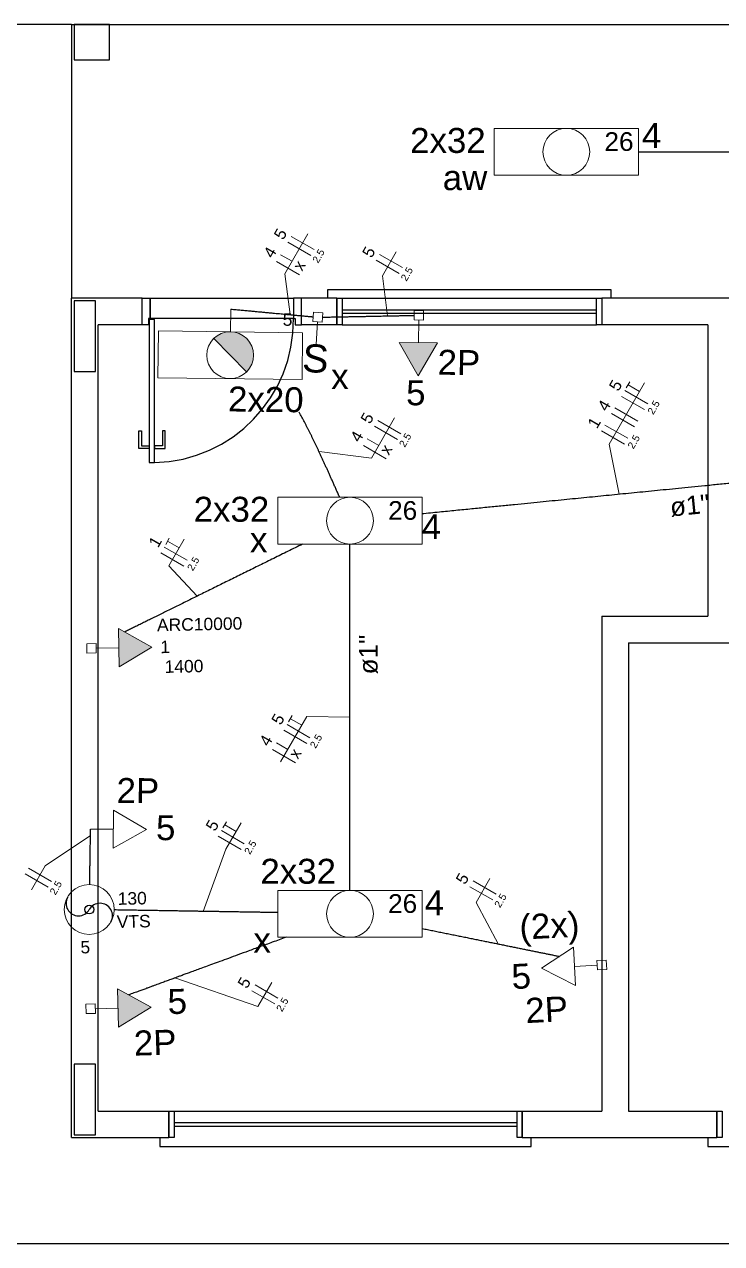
# Model space of a CAD drawing. Extents: x 175 to 700, y 53 to 250.
# Drawn here: x 469.13 to 473.08, y 149.22 to 156.12 of the extents above; entities that cross this region are included whole.
import ezdxf

# ---------------------------------------------------------------- set-up
doc = ezdxf.new("R2010")
doc.units = 0
doc.header["$LTSCALE"] = 2
doc.linetypes.add('DASHED', pattern=[19.049999999999997, 12.7, -6.35])
doc.linetypes.add('TRACEJADO_G', pattern=[0.375, 0.25, -0.125])
doc.layers.get('0').update_dxf_attribs({"linetype": 'CONTINUOUS'})
doc.layers.add('A-PISOS-CTEL', color=2, linetype='TRACEJADO_G')
for name, color, linetype, lineweight in [('EL-Condutos', 4, 'CONTINUOUS', 30), ('EL-Fios', 9, 'CONTINUOUS', 20), ('EL-Pontos', 9, 'CONTINUOUS', 20), ('EL-Textos condutos', 7, 'CONTINUOUS', 20), ('EL-Textos fios', 7, 'CONTINUOUS', 20), ('EL-Textos pontos', 5, 'CONTINUOUS', 20), ('P-SIMBOL', 5, 'CONTINUOUS', 20)]:
    doc.layers.add(name, color=color, linetype=linetype, lineweight=lineweight)
doc.styles.add('Arial', font='arial.ttf')

# ---------------------------------------------------------------- blocks, each defined once
blk = doc.blocks.new('ADM')
at = {"layer": 'A-PISOS-CTEL', "color": 251, "linetype": 'DASHED', "ltscale": 150}
for p, q in [((0.9000000000002046, -0.8999999999999773), (0.3000000000001251, -0.8999999999999773)), ((0.9000000000002046, -0.8999999999999773), (0.9000000000002615, -2.450000000000841)), ((0.9000000000002046, -0.8999999999999773), (7.175000000000125, -0.900000000000091)), ((0.9000000000002046, -7.199999999999875), (0.9000000000002046, -2.450000000000784)), ((1.300000000000239, -2.449999999999932), (0.9000000000002046, -2.449999999999989)), ((1.300000000000182, -2.599999999999966), (1.300000000000239, -2.449999999999932)), ((1.300000000000182, -2.600000000000023), (1.300000000000239, -2.449999999999932)), ((1.345000000000255, -2.449999999999932), (1.345000000000198, -2.564999999999941)), ((2.200000000000216, -2.599999999999909), (2.200000000000159, -2.449999999999989)), ((2.39999999999975, -2.449999999998568), (2.200000000000159, -2.449999999999989)), ((2.200000000000159, -2.600000000000023), (2.200000000000216, -2.450000000000045)), ((2.39999999999975, -2.449999999998568), (2.39999999999975, -2.599999999998431)), ((2.399999999999636, -2.449999999999307), (2.399999999999693, -2.59999999999917)), ((2.399999999999636, -2.599999999999909), (2.399999999999636, -2.449999999999989)), ((2.429999999999723, -2.450002782564411), (3.869999999999663, -2.449999999998113)), ((4.650000000000205, -2.450000000000898), (3.899999999999693, -2.449999999999591)), ((3.899999999999636, -2.449999999999079), (3.899999999999693, -2.599999999998886)), ((3.899999999999636, -2.44999999999817), (3.89999999999975, -2.599999999997863)), ((3.899999999999636, -2.44999999999817), (3.899999999999693, -2.599999999998147)), ((3.899999999999636, -2.449999999998283), (3.899999999999693, -2.599999999998147)), ((2.429999999999723, -2.514952241508695), (3.869999999999607, -2.514926573363539)), ((2.429999999999779, -2.534952241508961), (3.869999999999663, -2.534926573363578)), ((1.050000000000239, -7.049999999999841), (1.050000000000182, -2.599999999999909)), ((1.300000000000182, -2.599999999999966), (1.050000000000182, -2.599999999999909)), ((2.39999999999975, -2.59999996322756), (2.200000000000216, -2.599999999999909)), ((2.429999999999836, -2.600002745793404), (3.869999999999777, -2.599999963227049)), ((4.500000000000227, -2.599999999999966), (3.899999999999693, -2.599999999999966)), ((4.500000000000227, -2.599999999999966), (4.500000000000227, -4.249999999999943)), ((4.500000000000227, -2.599999999999966), (4.500000000000171, -2.815071870827182)), ((3.900000000000148, -4.249999999999943), (4.500000000000227, -4.249999999999943)), ((3.900000000000148, -4.249999999999943), (3.900000000000091, -7.049999999999898)), ((4.050000000000182, -4.39999999999992), (4.575000000000159, -4.399999999999977)), ((4.050000000000182, -4.39999999999992), (4.050000000000125, -7.049999999999898)), ((4.575000000000159, -4.399999999999977), (6.10000000000025, -4.399999999999864)), ((1.050000000000239, -7.049999999999841), (1.450000000000273, -7.050000000001091)), ((1.450000000000216, -7.049999062817278), (1.450000000000273, -7.199999062817028)), ((1.450000000000216, -7.199999062816914), (1.450000000000159, -7.049999062817051)), ((1.450000000000273, -7.049999062816767), (1.450000000000159, -7.199999023888665)), ((1.480000000000246, -7.050000937184222), (3.42000000000013, -7.049999062816312)), ((3.450000000000216, -7.049999062817051), (3.450000000000216, -7.19999906281663)), ((3.450000000000159, -7.199999062816175), (3.450000000000159, -7.049999062816369)), ((3.450000000000159, -7.049999062816369), (3.450000000000045, -7.199999023888267)), ((3.451445351851191, -7.049999999999955, 1.889666876327434), (3.900000000000091, -7.049999999999898)), ((4.050000000000125, -7.049999999999898), (4.550000000000068, -7.050000000000125)), ((4.550000000000637, -7.199999999998226, -0.8482481057770352), (4.550000000000637, -7.049999999998363, -0.8482481057770352)), ((4.550000000000637, -7.049999999998136, -0.8482481057770352), (4.550000000000637, -7.199999961069977, -0.8482481057770352)), ((1.480000000000132, -7.114950396128393), (3.419999999999959, -7.114915815432937)), ((1.480000000000189, -7.134950396128772), (3.420000000000016, -7.134915815432919)), ((0.9000000000002046, -7.199999999999875), (1.450000000000273, -7.200000000000955)), ((3.450000000000273, -7.200000000000898), (4.550000000000637, -7.200000000000557, -0.8482481057770244)), ((0.3000000000001819, -7.799999178675989), (17.25000000000011, -7.800000030140268))]:
    blk.add_line(p, q, dxfattribs=at)
for points in [[(0.9150000000003047, -1.10000000000008), (1.115000000000236, -1.10000000000008), (1.115000000000293, -0.9000000000000341), (0.9150000000003047, -0.8999999999999773)], [(0.915000000000191, -2.865000000000862), (1.035000000000196, -2.865000000000805), (1.035000000000196, -2.465000000000828), (0.915000000000191, -2.465000000000828)], [(1.335000000000264, -2.564999999999941), (1.33500000000015, -2.599999999999966), (1.300000000000182, -2.600000000000023), (1.300000000000239, -2.449999999999932), (1.345000000000255, -2.449999999999932), (1.345000000000198, -2.564999999999941)], [(1.345000000000198, -2.564999999999827), (1.345000000000255, -2.449999999999932), (2.155000000000257, -2.449999999999875), (2.1550000000002, -2.564999999999941)], [(2.165000000000248, -2.564999999999827), (2.165000000000248, -2.599999999999852), (2.200000000000216, -2.599999999999909), (2.200000000000273, -2.449999999999875), (2.155000000000257, -2.449999999999875), (2.1550000000002, -2.564999999999941)], [(2.39999999999975, -2.449999999998568), (2.429999999999723, -2.449999999998568), (2.429999999999836, -2.599999963227503), (2.39999999999975, -2.59999996322756)], [(3.869999999999663, -2.449999999998113), (3.899999999999636, -2.44999999999817), (3.899999999999693, -2.599999963227049), (3.869999999999777, -2.599999963227049)], [(1.340000000000202, -2.570000000000277), (1.339999999999804, -3.38000000000028), (1.370000000000005, -3.380000000000223), (1.369999999999948, -2.570000000000221)], [(1.2950000000003, -3.285000000000252), (1.340000000000316, -3.285000000000252), (1.340000000000259, -3.300000000000182), (1.280000000000371, -3.300000000000182), (1.280000000000314, -3.200000000000159), (1.2950000000003, -3.200000000000216)], [(1.415000000000418, -3.285000000000139), (1.370000000000346, -3.285000000000252), (1.370000000000459, -3.300000000000182), (1.430000000000405, -3.300000000000182), (1.430000000000405, -3.200000000000216), (1.415000000000418, -3.200000000000159)], [(0.915000000000532, -7.185000000000798), (1.035000000000537, -7.185000000000855), (1.035000000000423, -6.785000000000878), (0.9150000000004752, -6.785000000000878)], [(1.450000000000102, -7.049998154618379), (1.480000000000189, -7.049998154618322), (1.480000000000132, -7.199998117847258), (1.450000000000273, -7.199998117847258)], [(3.42000000000013, -7.049999062816312), (3.450000000000159, -7.049999062816369), (3.450000000000216, -7.199999026045418), (3.419999999999959, -7.199999026045361)]]:
    blk.add_lwpolyline(points, close=True, dxfattribs=at)
for points in [[(2.349999999999625, -2.449999999998965), (2.349999999999625, -2.400002937151442), (3.949999999999704, -2.399999845411003), (3.949999999999818, -2.449999999999704)], [(1.400000000000091, -7.199999023888836), (1.400000000000091, -7.24999608673636), (3.500000000000057, -7.249999178476969), (3.500000000000114, -7.199999023888154)]]:
    blk.add_lwpolyline(points, dxfattribs=at)
at = {"layer": 'A-PISOS-CTEL', "color": 251, "linetype": 'DASHED', "ltscale": 150, "elevation": -0.8482481057770352}
blk.add_lwpolyline([(4.550000000000637, -7.049999091799691), (4.580000000000609, -7.049999091799634), (4.580000000000723, -7.19999905502857), (4.550000000000637, -7.199999055028627)], close=True, dxfattribs=at)
blk.add_lwpolyline([(4.500000000000625, -7.200696972997775), (4.500000000000568, -7.250694035845299), (5.600000000000477, -7.250001927742289), (5.600000000000591, -7.200001773153531)], dxfattribs=at)
at = {"layer": 'A-PISOS-CTEL', "color": 251, "linetype": 'DASHED', "ltscale": 150}
blk.add_arc((1.351391229170076, -2.576524067360083, 0.01999853387215667), 0.8036913964225638, 271.3267521911353, 0.8215878056134295, dxfattribs=at)

msp = doc.modelspace()

# ---------------------------------------------------------------- hatches: boundary and pattern name
at = {"layer": 'P-SIMBOL', "linetype": 'Continuous'}
for points in [[(470.2026511325245, 154.3391908029207), (470.3875809117596, 154.1493985763885), (470.2968192266119, 154.3767947263321)], [(470.2026511325245, 154.3391908029207), (470.2075014846023, 154.343491859154), (470.211610330329, 154.3470085887132), (470.2175450090808, 154.3510877538377), (470.2241877005345, 154.3553932329344), (470.2267153284786, 154.3575712129564), (470.2290661615035, 154.3590429751958), (470.2312736932582, 154.3603665323542), (470.2343423466061, 154.3614815958637), (470.2428121850569, 154.3652517863921), (470.2463406460258, 154.3665632600631), (470.2534560616132, 154.3697875213771), (470.2588286568773, 154.3715931293431), (470.263581155952, 154.3720246992035), (470.2725085261574, 154.3740873579772), (470.2763883010986, 154.3749073252972), (470.2804345823906, 154.3755156900768), (470.2968192266119, 154.3767947263321)], [(470.3875809117596, 154.1493985763885), (470.3973142765393, 154.1611572587155), (470.4016798209959, 154.165218603517), (470.404923122266, 154.1707361661012), (470.4115798209959, 154.182365906512), (470.4142414235362, 154.1867759373415), (470.4159182184555, 154.1900802313353), (470.4170820968623, 154.1937961278698), (470.4184575778095, 154.1976785307551), (470.4209536358932, 154.2053018301748), (470.4219126104895, 154.2089628228986), (470.4236800787348, 154.2145241677002), (470.4250681241166, 154.2212283328249), (470.425701746635, 154.2284257992196), (470.4265179009083, 154.2334394198876), (470.4273340551815, 154.2384530405556), (470.4272426777, 154.2443947701149), (470.4267821659232, 154.2523971403203), (470.4262385125753, 154.2556555050998), (470.4258007249323, 154.2617972346592), (470.4252521677738, 154.2653471057898), (470.4247482258575, 154.2677742527868), (470.4240648610778, 154.2716906302683), (470.4233578102703, 154.274465982346), (470.42206954168, 154.277634635694), (470.421016080711, 154.2806099877717), (470.4202992222822, 154.2839683525514), (470.4192238702045, 154.2862057881168), (470.4195957613132, 154.2875499224119), (470.4185507939932, 154.2910399859214), (470.4174759228626, 154.2947782545115), (470.4165469809464, 154.2964692799154), (470.4160546415706, 154.2987165231017), (470.4144096742505, 154.3011673561267), (470.4136472386851, 154.3026467789901), (470.412393777716, 154.3052757209063), (470.4102041951537, 154.3079832526609), (470.4080217922684, 154.3123032199811), (470.4063768249484, 154.314754053006), (470.405313075411, 154.3168115847607), (470.4034649991997, 154.3196106228665), (470.4025695509324, 154.3218596609721), (470.4003763785317, 154.3237609749442), (470.3985515074011, 154.3262002054287), (470.3961753222984, 154.3287845321027), (470.3930764130621, 154.3320170638574), (470.3903007089066, 154.3354094032333), (470.3884972479375, 154.3370857172054), (470.3864375691858, 154.3397182489601), (470.3826208396265, 154.3433074794446), (470.3796446545239, 154.344852575634), (470.3768903605298, 154.3474819984975), (470.3741123805079, 154.3489703959571), (470.3726352335109, 154.350111902308), (470.3689747217343, 154.3525717099291), (470.3669382480633, 154.3548444340628), (470.362180012153, 154.3573029277118), (470.3599301410225, 154.3590060366031), (470.3570088597303, 154.360346228982), (470.3547821936804, 154.3616895302521), (470.3533032517643, 154.3624279277118), (470.3512778996865, 154.3630199150099), (470.3499690539597, 154.3643529277118), (470.3437014913754, 154.3662971908763), (470.3405454024622, 154.3678306845254), (470.3385285440335, 154.3689373832552), (470.3368496021172, 154.3693293705533), (470.3357438652818, 154.3703141781744), (470.3333252119338, 154.3703249476899), (470.3320377763685, 154.3708950438793), (470.3303820395331, 154.3709272235563), (470.3277736747534, 154.3715094032333), (470.32424928457, 154.3725049803698), (470.3207230994674, 154.3730974486152), (470.3183379397684, 154.3736662308325), (470.3153715622868, 154.3746283143201), (470.2968192266119, 154.3767947263321)], [(471.2518529976552, 154.3169617407228), (471.3578819278398, 154.1282092348748), (471.4682969913492, 154.3144537347941)], [(469.6671408617962, 152.4803598060453), (469.8523423114109, 152.5925381264134), (469.6625478114915, 152.6968044095561)], [(469.6640172872828, 150.4417496162881), (469.8482147949812, 150.5554890582493), (469.6576068976024, 150.6581464956652)]]:
    msp.add_hatch(color=256, dxfattribs=at).paths.add_polyline_path(points)

# ---------------------------------------------------------------- linework, layer by layer
for centre, start, end in [((469.4368830901427, 151.1424416467048), 149.9807999999831, 329.9999999999849), ((469.5589926720763, 151.0719416467047), 329.9809999999828, 150.0001999999837)]:
    msp.add_arc(centre, 0.070625, start, end)
at = {"layer": 'EL-Condutos', "linetype": 'Continuous'}
msp.add_circle((469.4979378811095, 151.1071916467047), 0.025, dxfattribs=at)
for points in [[(472.6054452637298, 155.3954626368983), (472.8055547515128, 155.3954591664332), (472.9943471698215, 155.3954559246108), (473.1726308773185, 155.3954529079489), (473.3412142326663, 155.395450112965), (473.5009055945268, 155.3954475361765), (473.6525133215628, 155.3954451741009), (473.7968457724367, 155.395443023256), (473.9347113058105, 155.3954410801587), (474.066918280347, 155.3954393413272), (474.1942750547082, 155.3954378032786), (474.3175899875569, 155.3954364625305), (474.4376714375549, 155.3954353156004), (474.5553277633651, 155.3954343590059), (474.6713673236496, 155.3954335892645), (474.7865984770709, 155.3954330028936), (474.9018295822914, 155.3954325964108), (475.0178689979732, 155.3954323663336), (475.1355250827792, 155.3954323091796), (475.2556061953712, 155.3954324214661), (475.3789206944119, 155.3954326997109), (475.5062769385636, 155.3954331404311), (475.6384832864887, 155.3954337401446), (475.7763480968497, 155.3954344953686), (475.9206797283086, 155.3954354026211), (476.0722865395282, 155.3954364584191), (476.2319768891707, 155.3954376592803), (476.4005591358984, 155.3954390017222), (476.5788416383739, 155.3954404822625), (476.7676327552592, 155.3954420974184), (476.9677408452171, 155.3954438437077)], [(470.2985078312543, 154.5053194753665), (470.3285557601731, 154.5024998157), (470.3573564566251, 154.4997971799402), (470.3849363582748, 154.4972090878459), (470.4113219027861, 154.4947330591747), (470.4365395278236, 154.4923666136856), (470.4606156710513, 154.4901072711368), (470.4835767701337, 154.4879525512862), (470.5054492627351, 154.4858999738925), (470.5262595865194, 154.4839470587138), (470.5460341791513, 154.4820913255085), (470.5647994782948, 154.480330294035), (470.5825819216143, 154.4786614840515), (470.5994079467741, 154.4770824153164), (470.6153039914383, 154.4755906075878), (470.6302964932714, 154.4741835806244), (470.6444118899374, 154.472858854184), (470.6576766191008, 154.4716139480254), (470.6701171184259, 154.4704463819067), (470.6817598255768, 154.4693536755862), (470.6926311782179, 154.4683333488223), (470.7027576140133, 154.4673829213733), (470.7121655706273, 154.4664999129973), (470.7208814857245, 154.465681843453), (470.7289317969687, 154.4649262324983), (470.7363429420245, 154.4642305998918), (470.7431413585562, 154.4635924653917), (470.7493534842276, 154.4630093487564), (470.7550057567036, 154.4624787697442), (470.760124613648, 154.4619982481134), (470.7647364927253, 154.4615653036221)], [(470.8177329733551, 154.4595995505836), (470.8524009471327, 154.4602776528776), (470.8855410320917, 154.4609259061613), (470.9171882320762, 154.4615449918652), (470.9473775509297, 154.4621355914193), (470.9761439924957, 154.4626983862537), (471.0035225606183, 154.4632340577992), (471.0295482591408, 154.4637432874854), (471.0542560919071, 154.4642267567427), (471.0776810627607, 154.4646851470014), (471.0998581755455, 154.4651191396917), (471.120822434105, 154.4655294162439), (471.140608842283, 154.4659166580881), (471.1592524039231, 154.4662815466546), (471.1767881228691, 154.4666247633735), (471.1932510029645, 154.4669469896753), (471.2086760480531, 154.4672489069899), (471.2230982619787, 154.4675311967476), (471.2365526485847, 154.4677945403787), (471.2490742117151, 154.4680396193135), (471.2606979552133, 154.4682671149823), (471.2714588829232, 154.468477708815), (471.2813919986884, 154.4686720822419), (471.2905323063526, 154.4688509166934), (471.2989148097593, 154.4690148935995), (471.3065745127525, 154.4691646943908), (471.3135464191756, 154.4693010004971), (471.3198655328724, 154.4694244933488), (471.3255668576868, 154.4695358543763), (471.3306853974622, 154.4696357650094), (471.3352561560422, 154.4697249066788)], [(470.9148329310924, 153.4389681699129), (470.9057483486073, 153.4595204236032), (470.8968480805224, 153.4796279638846), (470.8881230875614, 153.4993053434804), (470.879564330448, 153.5185671151145), (470.8711627699057, 153.5374278315101), (470.862909366658, 153.555902045391), (470.8547950814287, 153.5740043094807), (470.8468108749414, 153.5917491765027), (470.8389477079196, 153.6091511991808), (470.8311965410869, 153.6262249302382), (470.8235483351671, 153.6429849223986), (470.8159940508835, 153.6594457283859), (470.8085246489601, 153.6756219009232), (470.8011310901203, 153.6915279927345), (470.7938043350875, 153.7071785565429), (470.7865353445857, 153.7225881450723), (470.7793150793383, 153.7377713110462), (470.772134500069, 153.7527426071882), (470.7649845675012, 153.7675165862216), (470.7578562423587, 153.7821078008703), (470.7507404853652, 153.7965308038577), (470.7436282572439, 153.8108001479073), (470.7365105187189, 153.8249303857428), (470.7293782305137, 153.8389360700879), (470.7222223533516, 153.8528317536658), (470.7150338479565, 153.8666319892006), (470.707803675052, 153.8803513294153), (470.7005227953615, 153.8940043270337), (470.6931821696088, 153.9076055347794), (470.6857727585175, 153.9211695053759)], [(471.378918030053, 153.3480642367006), (471.4783520569556, 153.3579261678471), (471.5724591526325, 153.3672598000958), (471.6616571728973, 153.3761065823322), (471.7463639735629, 153.3845079634419), (471.8269974104421, 153.3925053923105), (471.9039753393483, 153.4001403178236), (471.9777156160944, 153.4074541888669), (472.0486360964936, 153.414488454326), (472.1171546363588, 153.4212845630863), (472.1836890915031, 153.4278839640336), (472.2486573177396, 153.4343281060533), (472.3124771708812, 153.4406584380311), (472.3755665067411, 153.4469164088527), (472.4383431811324, 153.4531434674037), (472.501225049868, 153.4593810625694), (472.5646299687612, 153.4656706432357), (472.6289757936248, 153.472053658288), (472.6946803802721, 153.4785715566121), (472.7621615845159, 153.4852657870934), (472.8318372621693, 153.4921777986174), (472.9041252690456, 153.4993490400703), (472.9794434609577, 153.5068209603369), (473.0582096937187, 153.5146350083035), (473.1408418231415, 153.5228326328552), (473.2277577050393, 153.5314552828777), (473.3193751952251, 153.5405444072567), (473.4161121495122, 153.5501414548779), (473.5183864237133, 153.5602878746267), (473.6266158736416, 153.5710251153885), (473.7412183551102, 153.5823946260495)], [(470.7041014813066, 153.1750700163862), (470.6630328734694, 153.1547802178245), (470.6222092542532, 153.1346114634928), (470.5816597355181, 153.1145781356232), (470.5414134291245, 153.094694616447), (470.5014994469325, 153.0749752881958), (470.4619469008023, 153.0554345331012), (470.4227849025945, 153.0360867333947), (470.3840425641688, 153.0169462713081), (470.3457489973855, 152.9980275290725), (470.3079333141052, 152.97934488892), (470.2706246261878, 152.9609127330819), (470.2338520454937, 152.9427454437899), (470.1976446838829, 152.9248574032752), (470.162031653216, 152.9072629937698), (470.1270420653528, 152.8899765975052), (470.0927050321538, 152.8730125967128), (470.0590496654793, 152.8563853736243), (470.0261050771892, 152.8401093104712), (469.993900379144, 152.8241987894849), (469.9624646832037, 152.8086681928974), (469.9318271012289, 152.7935319029401), (469.9020167450794, 152.7788043018443), (469.8730627266157, 152.7644997718419), (469.8449941576979, 152.7506326951644), (469.8178401501862, 152.7372174540432), (469.791629815941, 152.72426843071), (469.7663922668223, 152.7118000073963), (469.7421566146907, 152.6998265663339), (469.7189519714059, 152.6883624897542), (469.6968074488285, 152.6774221598886)], [(470.9727123123334, 151.2147743293414), (470.9727131247582, 151.3060091047249), (470.9727138818487, 151.391893500315), (470.972714583887, 151.4728096997951), (470.9727152311552, 151.5491398868484), (470.9727158239358, 151.6212662451581), (470.9727163625104, 151.6895709584069), (470.9727168471611, 151.7544362102785), (470.9727172781703, 151.8162441844557), (470.9727176558201, 151.8753770646218), (470.9727179803924, 151.9322170344599), (470.9727182521692, 151.987146277653), (470.9727184714329, 152.0405469778845), (470.9727186384655, 152.0928013188375), (470.9727187535489, 152.144291484195), (470.9727188169654, 152.1953996576403), (470.9727188289971, 152.2465080228562), (470.972718789926, 152.2979987635263), (470.9727187000344, 152.3502540633336), (470.9727185596041, 152.4036561059611), (470.9727183689173, 152.458587075092), (470.9727181282562, 152.5154291544097), (470.9727178379029, 152.5745645275969), (470.9727174981394, 152.6363753783372), (470.9727171092479, 152.7012438903133), (470.9727166715103, 152.7695522472087), (470.9727161852089, 152.8416826327063), (470.9727156506258, 152.9180172304894), (470.9727150680429, 152.9989382242413), (470.9727144377425, 153.0848277976448), (470.9727137600066, 153.1760681343831)], [(469.5002447981782, 151.2487276887013), (469.5007395982547, 151.2790851061181), (469.5012014242931, 151.3074194708229), (469.5016314133293, 151.3338005432543), (469.5020307023989, 151.3582980838506), (469.5024004285381, 151.3809818530502), (469.5027417287823, 151.4019216112912), (469.5030557401675, 151.4211871190122), (469.5033435997294, 151.4388481366514), (469.5036064445038, 151.4549744246471), (469.5038454115265, 151.4696357434379), (469.5040616378334, 151.4829018534617), (469.5042562604602, 151.4948425151572), (469.5044304164427, 151.5055274889626), (469.5045852428166, 151.5150265353162), (469.5047218766179, 151.5234094146566), (469.5048414548822, 151.5307458874217), (469.5049451146456, 151.5371057140501), (469.5050339929435, 151.5425586549803), (469.5051092268118, 151.5471744706503), (469.5051719532864, 151.5510229214986), (469.5052233094032, 151.5541737679635), (469.5052644321977, 151.5566967704834), (469.505296458706, 151.5586616894967), (469.5053205259635, 151.5601382854414), (469.5053377710065, 151.5611963187561), (469.5053493308703, 151.5619055498792), (469.5053563425911, 151.562335739249), (469.5053599432044, 151.5625566473037), (469.5053612697462, 151.5626380344818), (469.5053614592521, 151.5626496612215)], [(470.5645941817462, 151.089741583809), (470.5316798675492, 151.0902794069671), (470.499970028539, 151.0907975727191), (470.4693506407627, 151.0912979457628), (470.4397076802672, 151.0917823907965), (470.4109271230997, 151.0922527725178), (470.382894945307, 151.092710955625), (470.3554971229364, 151.093158804816), (470.3286196320346, 151.0935981847886), (470.3021484486487, 151.0940309602409), (470.2759695488257, 151.0944589958709), (470.2499689086127, 151.0948841563764), (470.2240325040565, 151.0953083064556), (470.1980463112043, 151.0957333108062), (470.1718963061029, 151.0961610341264), (470.1454684647995, 151.096593341114), (470.118648763341, 151.0970320964671), (470.0913231777743, 151.0974791648836), (470.0633776841466, 151.0979364110617), (470.0346982585048, 151.098405699699), (470.0051708768959, 151.0988888954935), (469.9746815153669, 151.0993878631435), (469.9431161499649, 151.0999044673466), (469.9103607567368, 151.100440572801), (469.8763013117297, 151.1009980442046), (469.8408237909905, 151.1015787462554), (469.8038141705662, 151.1021845436514), (469.7651584265037, 151.1028173010903), (469.7247425348503, 151.1034788832705), (469.6824524716528, 151.1041711548897), (469.6381742129581, 151.1048959806458)], [(471.3807512948721, 151.0001384645103), (471.4115154371425, 150.9938855605296), (471.4420792187486, 150.9876733804535), (471.4724282137, 150.9815048564079), (471.5025479960055, 150.9753829205185), (471.5324241396742, 150.9693105049111), (471.5620422187153, 150.9632905417115), (471.5913878071378, 150.9573259630455), (471.6204464789508, 150.9514197010392), (471.6492038081635, 150.9455746878181), (471.6776453687851, 150.9397938555082), (471.7057567348244, 150.9340801362352), (471.7335234802907, 150.9284364621249), (471.7609311791931, 150.9228657653034), (471.7879654055407, 150.9173709778962), (471.8146117333425, 150.9119550320291), (471.8408557366079, 150.9066208598281), (471.8666829893456, 150.9013713934192), (471.892079065565, 150.8962095649277), (471.9170295392751, 150.8911383064798), (471.941519984485, 150.8861605502014), (471.9655359752037, 150.8812792282179), (471.9890630854406, 150.8764972726556), (472.0120868892045, 150.8718176156399), (472.0345929605047, 150.867243189297), (472.0565668733503, 150.8627769257524), (472.0779942017502, 150.8584217571321), (472.0988605197139, 150.854180615562), (472.1191514012501, 150.8500564331677), (472.138852420368, 150.8460521420751), (472.1579491510768, 150.8421706744099)], [(470.6109909498061, 150.9504362737831), (470.5332579076853, 150.9219326798147), (470.4621881260937, 150.8958724003114), (470.3974227627389, 150.8721238511335), (470.3386029753286, 150.8505554481413), (470.285369921571, 150.8310356071954), (470.2373647591737, 150.813432744156), (470.1942286458446, 150.7976152748839), (470.1556027392915, 150.7834516152389), (470.1211281972221, 150.7708101810818), (470.0904461773441, 150.7595593882729), (470.0631978373657, 150.7495676526726), (470.0390243349943, 150.7407033901414), (470.017566827938, 150.7328350165395), (469.9984664739046, 150.7258309477275), (469.9813644306018, 150.7195595995657), (469.9659018557375, 150.7138893879145), (469.9517199070192, 150.7086887286343), (469.9384597421551, 150.7038260375857), (469.9257625188529, 150.6991697306287), (469.9132693948204, 150.6945882236241), (469.9006215277655, 150.6899499324321), (469.8874600753957, 150.6851232729129), (469.8734261954189, 150.6799766609274), (469.8581610455433, 150.6743785123356), (469.8413057834764, 150.6681972429981), (469.8225015669259, 150.6613012687752), (469.8013895535998, 150.6535590055274), (469.7776109012059, 150.6448388691151), (469.7508067674521, 150.6350092753984), (469.7206183100459, 150.6239386402381)]]:
    msp.add_spline(points, degree=3, dxfattribs=at)
at = {"layer": 'EL-Fios'}
for p, q in [((470.7701405307031, 154.8420112733223), (470.6402367201354, 154.9170112733222)), ((470.7513905307031, 154.8095353206804), (470.6214867201354, 154.8845353206804)), ((470.687765530703, 154.6993335880489), (470.5578617201354, 154.7743335880488)), ((470.6452386254192, 154.7756748274085), (470.5802867201354, 154.8131748274085)), ((471.2509687172433, 154.7075301221212), (471.1210649066757, 154.7825301221212)), ((471.2697187172433, 154.7400060747631), (471.1398149066757, 154.8150060747632)), ((472.535785619941, 154.0590982760168), (472.555785619941, 154.0937392921682)), ((472.6381894305086, 153.9364668788086), (472.508285619941, 154.0114668788087)), ((472.6569394305087, 153.9689428314505), (472.527035619941, 154.0439428314506)), ((472.6107375252249, 154.0389187840923), (472.5457856199409, 154.0764187840924)), ((472.6006894305087, 153.8715149735248), (472.470785619941, 153.9465149735249)), ((471.2606407550618, 153.8001825830358), (471.1307369444941, 153.8751825830358)), ((472.5819394305086, 153.8390390208828), (472.4520356199409, 153.9140390208829)), ((471.2418907550617, 153.7677066303938), (471.111986944494, 153.8427066303938)), ((472.5256894305086, 153.7416111629571), (472.3957856199409, 153.8166111629571)), ((472.5444394305086, 153.7740871155991), (472.414535619941, 153.849087115599)), ((471.1782657550616, 153.6575048977623), (471.048361944494, 153.7325048977623)), ((471.1357638497778, 153.7338894383922), (471.0708119444939, 153.7713894383922)), ((469.9306168514479, 153.1737136066963), (469.9506168514479, 153.2083546228476)), ((470.0055687567317, 153.1535341147718), (469.9406168514479, 153.1910341147719)), ((470.0330206620156, 153.051082209488), (469.9031168514479, 153.1260822094882)), ((470.0517706620155, 153.08355816213), (469.9218668514479, 153.1585581621301)), ((470.7465729963616, 152.079891106435), (470.6166691857939, 152.1548911064351)), ((470.6254191857938, 152.1700465510012), (470.6454191857938, 152.2046875671526)), ((470.7003710910777, 152.1498670590769), (470.6354191857938, 152.187367059077)), ((470.7278229963615, 152.047415153793), (470.5979191857939, 152.122415153793)), ((470.6641979963615, 151.9372134211616), (470.5342941857939, 152.0122134211617)), ((470.6216710910777, 152.0135546605214), (470.5567191857938, 152.0510546605214)), ((470.2539661459633, 151.5691710133892), (470.2739661459634, 151.6038120295406)), ((470.3751199565309, 151.4790155688229), (470.2452161459632, 151.554015568823)), ((470.3289180512471, 151.5489915214649), (470.2639661459633, 151.5864915214649)), ((470.3563699565309, 151.446539616181), (470.2264661459633, 151.5215396161811)), ((469.2837478478366, 151.266303626601), (469.1538440372689, 151.341303626601)), ((469.2649978478364, 151.2338276739591), (469.1350940372688, 151.3088276739591)), ((471.7993093095979, 151.1939838879331), (471.6694054990302, 151.2689838879332)), ((471.7805593095979, 151.1615079352914), (471.6506554990302, 151.2365079352914)), ((470.5467507432579, 150.5727888115776), (470.4168469326903, 150.6477888115776)), ((470.565500743258, 150.6052647642195), (470.4355969326904, 150.6802647642195))]:
    msp.add_line(p, q, dxfattribs=at)
at = {"layer": 'EL-Pontos', "linetype": 'Continuous'}
msp.add_circle((469.4979378811095, 151.1071916467047), 0.025, dxfattribs=at)
at = {"layer": 'EL-Textos fios'}
for p, q in [((470.6040636254191, 154.7043576354068), (470.7349886254192, 154.9311263873879)), ((471.1561918119595, 154.6933717067854), (471.2345668119597, 154.8291211888287)), ((470.6337982073528, 154.4738594420577), (470.6040636254191, 154.7043576354068)), ((471.1852430291134, 154.4667898909178), (471.1561918119595, 154.6933717067854)), ((472.4385125252247, 153.740616333759), (472.6394875252249, 154.0887152448101)), ((471.0945638497778, 153.6625289451204), (471.2255138497778, 153.8893409983714)), ((472.4951823519438, 153.4587713528925), (472.4385125252247, 153.740616333759)), ((470.7978934662774, 153.6984807677969), (471.0945638497778, 153.6625289451204)), ((469.9476187567317, 153.0531617704732), (470.0343187567317, 153.2033305754896)), ((470.1088739916361, 152.880964030314), (469.9476187567317, 153.0531617704732)), ((470.7291210910778, 152.1996635197946), (470.5804960910777, 151.9422374685196)), ((470.972677803354, 152.1954161199814), (470.7291210910778, 152.1996635197946)), ((470.2709680512471, 151.4486191771663), (470.3576680512472, 151.5987879821825)), ((469.5047499165203, 151.525590438139), (469.2486209425527, 151.3554620419368)), ((470.1422949910614, 151.0966508993593), (470.2709680512471, 151.4486191771663)), ((469.2486209425527, 151.3554620419368), (469.1702209425528, 151.2196692586235)), ((471.6857824043141, 151.1473495199556), (471.7641824043142, 151.283142303269)), ((471.8116505557307, 150.9125595532642), (471.6857824043141, 151.1473495199556)), ((469.982068152359, 150.7198298739912), (470.451973837974, 150.5586303962419)), ((470.451973837974, 150.5586303962419), (470.5303738379741, 150.6944231795551))]:
    msp.add_line(p, q, dxfattribs=at)
at = {"layer": 'P-SIMBOL'}
for p, q in [((472.6049331838186, 155.5279653698717), (471.7889313322344, 155.5279087038576)), ((471.7889546982358, 155.2629491749594), (471.7889313322344, 155.5279087038576)), ((472.6049315498201, 155.2629625397032), (472.6049331838186, 155.5279653698717)), ((472.6049315498201, 155.2629625397032), (471.7889546982358, 155.2629491749594)), ((470.2985078312543, 154.5053194753665), (470.2968192266119, 154.3767947263321)), ((471.3350825148575, 154.4440194932067), (471.3356908543592, 154.4970731681317)), ((471.3356908543592, 154.4970731681317), (471.3887195292842, 154.4964215273599)), ((471.3887195292842, 154.4964215273599), (471.3880678885124, 154.4433928524349)), ((470.7629488492205, 154.4344549156029), (470.7665704573124, 154.487327724823)), ((470.8158649597109, 154.4308083075111), (470.7629488492205, 154.4344549156029)), ((470.7665704573124, 154.487327724823), (470.8194682665326, 154.4837494180014)), ((470.7806589904146, 154.3044297799603), (470.7894285551008, 154.4326191115569)), ((470.8194682665326, 154.4837494180014), (470.8158649597109, 154.4308083075111)), ((471.3880678885124, 154.4433928524349), (471.3350825148575, 154.4440194932067)), ((471.3600874945023, 154.3157293883935), (471.361587701685, 154.443727823456)), ((469.8888574841349, 154.3820842608175), (469.8854077739248, 154.1171091874625)), ((469.8888574841349, 154.3820842608175), (470.7048242703593, 154.3714801918466)), ((470.7048242703593, 154.3714801918466), (470.7013995601492, 154.1065484197619)), ((470.2026511325245, 154.3391908029207), (470.3875809117596, 154.1493985763885)), ((471.3578819278398, 154.1282092348748), (471.2518529976552, 154.3169617407228)), ((471.2518529976552, 154.3169617407228), (471.4682969913492, 154.3144537347941)), ((471.4682969913492, 154.3144537347941), (471.3578819278398, 154.1282092348748)), ((469.8854077739248, 154.1171091874625), (470.7013995601492, 154.1065484197619)), ((470.5647018816131, 153.175281095261), (470.5647035156118, 153.4402839254295)), ((471.3807236684662, 153.4402722901734), (470.5647035156118, 153.4402839254295)), ((471.3807220344676, 153.1752694600048), (471.3807236684662, 153.4402722901734)), ((471.3807220344676, 153.1752694600048), (470.5647018816131, 153.175281095261)), ((469.6625478114915, 152.6968044095561), (469.8523423114109, 152.5925381264134)), ((469.6671408617962, 152.4803598060453), (469.6625478114915, 152.6968044095561)), ((469.483313254836, 152.6112610509566), (469.5363125068976, 152.6123584482904)), ((469.48445395344, 152.5582367988949), (469.483313254836, 152.6112610509566)), ((469.5374532055016, 152.5593341962287), (469.48445395344, 152.5582367988949)), ((469.5363125068976, 152.6123584482904), (469.5374532055016, 152.5593341962287)), ((469.6648318366439, 152.5885604571656), (469.5368953561996, 152.5858679728946)), ((469.8523423114109, 152.5925381264134), (469.6671408617962, 152.4803598060453)), ((469.6327074457959, 151.453619380055), (469.6340311250506, 151.6701120597771)), ((469.6340311250506, 151.6701120597771), (469.8208506249698, 151.5606929254819)), ((469.6333567854232, 151.5618440692811), (469.5053614592521, 151.5626496612215)), ((469.8208506249698, 151.5606929254819), (469.6327074457959, 151.453619380055)), ((470.564700239512, 150.9505782510597), (470.5647018735107, 151.2155810812282)), ((471.3807220263652, 151.2155694459721), (470.5647018735107, 151.2155810812282)), ((471.3807203923666, 150.9505666158036), (471.3807220263652, 151.2155694459721)), ((471.3807203923666, 150.9505666158036), (470.564700239512, 150.9505782510597)), ((472.0559675726009, 150.775429039637), (472.2374862672526, 150.8934286412972)), ((472.2374862672526, 150.8934286412972), (472.2489022648991, 150.6772017292402)), ((472.2489022648991, 150.6772017292402), (472.0559675726009, 150.775429039637)), ((472.2431817660758, 150.7852935346335), (472.3710062919019, 150.7920921078177)), ((472.3695922248172, 150.8185428717816), (472.4225370540155, 150.8213460059511)), ((472.3723953589865, 150.7655980425835), (472.3695922248172, 150.8185428717816)), ((472.4253401881848, 150.7684011767529), (472.3723953589865, 150.7655980425835)), ((472.4225370540155, 150.8213460059511), (472.4253401881848, 150.7684011767529)), ((469.6640172872828, 150.4417496162881), (469.6576068976024, 150.6581464956652)), ((469.6576068976024, 150.6581464956652), (469.8482147949812, 150.5554890582493)), ((469.4790664752419, 150.5711054129321), (469.5320492209526, 150.5726742204275)), ((469.4806352827372, 150.5181226672215), (469.4790664752419, 150.5711054129321)), ((469.5320492209526, 150.5726742204275), (469.5336613297181, 150.5196664747168)), ((469.5336613297181, 150.5196664747168), (469.4806352827372, 150.5181226672215)), ((469.6607904418074, 150.5499605559765), (469.5328552753354, 150.5461703475722)), ((469.8482147949812, 150.5554890582493), (469.6640172872828, 150.4417496162881))]:
    msp.add_line(p, q, dxfattribs=at)
for centre, radius in [((472.1969222903922, 155.3954697724155), 0.1325), ((470.2951376727772, 154.2442821896546), 0.1325), ((470.9727127750396, 153.3077766927171), 0.1325), ((469.4979378811095, 151.1071916467047), 0.14125), ((470.9727111329387, 151.0830738485159), 0.1325)]:
    msp.add_circle(centre, radius, dxfattribs=at)

# ---------------------------------------------------------------- block references
msp.add_blockref('ADM', (468.4976545088358, 157.0165785484112))

# ---------------------------------------------------------------- texts
at = {"layer": 'EL-Textos condutos', "char_height": 0.1059, "width": 0.38124, "attachment_point": 8, "line_spacing_factor": 0.7979999999999999, "style": 'Arial'}
for insert, rotation in [((472.9007497277829, 153.3393855074478), 5.6664122877272725), ((471.1318084658288, 152.5502684310076), 90.00007015303315)]:
    msp.add_mtext('ø1"', dxfattribs=dict(at, insert=insert, rotation=rotation))
at = {"layer": 'EL-Textos fios', "attachment_point": 8, "rotation": 59.99999999998324, "line_spacing_factor": 0.7979999999999999, "style": 'Arial'}
for s, insert, char_height, width in [('5', (470.6080962916398, 154.9137437181907), 0.065305, 0.078366), ('4', (470.5483462916396, 154.8102536824385), 0.065305, 0.078366), ('2.5', (470.8126119146526, 154.7956665681906), 0.040595, 0.146142), ('5', (471.1080025870714, 154.8116068209018), 0.065305, 0.078366), ('x', (470.713047851619, 154.7365251524085), 0.065305, 0.078366), ('2.5', (471.3125182100842, 154.6935296709017), 0.040595, 0.146142), ('5', (472.5042018901752, 154.0568949513699), 0.065305, 0.078366), ('4', (472.4387018901751, 153.943445623474), 0.065305, 0.078366), ('2.5', (472.7087175131882, 153.9388178013698), 0.040595, 0.146142), ('5', (471.0988563236195, 153.8717650279042), 0.065305, 0.078366), ('1', (472.3824518901752, 153.8460177655483), 0.065305, 0.078366), ('4', (471.0391063236195, 153.768274992152), 0.065305, 0.078366), ('2.5', (471.3033719466324, 153.7536878779043), 0.040595, 0.146142), ('x', (471.2038078835988, 153.694546462122), 0.065305, 0.078366), ('2.5', (472.596217513188, 153.7439620855183), 0.040595, 0.146142), ('1', (469.8991648204118, 153.1718383909405), 0.065305, 0.078366), ('2.5', (470.1041134561266, 153.0535112409405), 0.040595, 0.146142), ('5', (470.5942568661895, 152.1677731301649), 0.065305, 0.078366), ('4', (470.5250068661894, 152.0478286117407), 0.065305, 0.078366), ('2.5', (470.7987724892025, 152.0496959801648), 0.040595, 0.146142), ('x', (470.6897084261689, 151.9741000817108), 0.065305, 0.078366), ('5', (470.2226373200081, 151.5671091950932), 0.065305, 0.078366), ('2.5', (470.4271529430209, 151.4490320450931), 0.040595, 0.146142), ('2.5', (469.3267406419477, 151.2200620303608), 0.040595, 0.146142), ('5', (471.6375382756154, 151.2657895378825), 0.065305, 0.078366), ('2.5', (471.8420538986283, 151.1477123878825), 0.040595, 0.146142), ('5', (470.4033016003841, 150.6770289078178), 0.065305, 0.078366), ('2.5', (470.6082502360989, 150.5587017578178), 0.040595, 0.146142)]:
    msp.add_mtext(s, dxfattribs=dict(at, insert=insert, char_height=char_height, width=width))
at = {"layer": 'EL-Textos pontos', "line_spacing_factor": 0.7979999999999999, "style": 'Arial'}
for s, insert, char_height, width, attachment_point, rotation in [('2x32', (471.7408146532312, 155.3871641711327), 0.1412, 0.6777599999999999, 9, 359.9998596938834), ('4', (472.7337422520433, 155.4165920395175), 0.1412, 0.16944, 9, 359.9998596938834), ('aw', (471.7496755238587, 155.1765116492591), 0.1412, 0.33888, 9, 359.9998596938834), ('5', (470.5918325966202, 154.410245634221), 0.0706, 0.08471999999999999, 7, 359.2558563968122), ('2P', (471.5885017438114, 154.1327185616896), 0.1412, 0.33888, 8, 359.3297095327301), ('x', (470.965018287068, 154.053543442777), 0.1412, 0.33888, 9, 359.9998596938834), ('5', (471.3444833172363, 153.9589356725329), 0.1412, 0.16944, 8, 359.3297095327301), ('2x32', (470.5160922213662, 153.2998826939747), 0.1412, 0.6777599999999999, 9, 359.9998596938834), ('4', (471.4884867456736, 153.2033296164457), 0.1412, 0.16944, 9, 359.9998596938834), ('x', (470.5057063783129, 153.1289211493244), 0.1412, 0.16944, 9, 359.9998596938834), ('ARC10000', (470.1229577840509, 152.6858319638871), 0.0706, 0.6777599999999999, 8, 1.2096424782083268), ('1', (469.9280095918705, 152.5583436529901), 0.0706, 0.08471999999999999, 8, 1.2096424782083268), ('1400', (470.0345986472236, 152.4474827170564), 0.0706, 0.33888, 8, 1.2096424782083268), ('2P', (469.7726466943333, 151.709703393379), 0.1412, 0.33888, 8, 359.65119727545243), ('5', (469.9300464100864, 151.497760198638), 0.1412, 0.16944, 8, 359.65119727545243), ('2x32', (470.8937309000177, 151.2510799496696), 0.1412, 0.6777599999999999, 9, 359.9998596938834), ('130', (469.7417771751689, 151.1341562726963), 0.0706, 0.33888, 8, 1.2096424782083268), ('4', (471.5052962414171, 151.0752343157552), 0.1412, 0.16944, 9, 359.9998596938834), ('VTS', (469.7500197164499, 151.0039845512979), 0.0706, 0.33888, 8, 1.2096424782083268), ('x', (470.5253393664052, 150.8638992190085), 0.1412, 0.16944, 9, 359.9998596938834), ('5', (469.4762399932665, 150.8582029012826), 0.0706, 0.33888, 8, 1.2096424782083268), ('5', (471.9452727067567, 150.6574927339732), 0.1412, 0.16944, 8, 3.0250768521741778), ('5', (469.9978612157104, 150.5146415609716), 0.1412, 0.16944, 8, 1.6909270261182152), ('2P', (472.0890662447816, 150.4705504476324), 0.1412, 0.33888, 8, 3.0250768521741778), ('2P', (469.8726733935368, 150.2838098924782), 0.1412, 0.33888, 8, 1.6909270261182152)]:
    msp.add_mtext(s, dxfattribs=dict(at, insert=insert, char_height=char_height, width=width, attachment_point=attachment_point, rotation=rotation))
at = {"layer": 'P-SIMBOL', "line_spacing_factor": 0.7979999999999999, "style": 'Arial'}
for s, insert, char_height, width, attachment_point, rotation in [('26', (472.5771077534275, 155.3990173106919), 0.1059, 0.25416, 9, 359.9998596938834), ('S', (470.8463666023185, 154.1394508617788), 0.15885, 0.19062, 9, 356.09228753109124), ('2x20', (470.2820103562185, 153.9243905346535), 0.1412, 0.6777599999999999, 7, 359.2558563968122), ('26', (471.3532513469663, 153.3112358335339), 0.1059, 0.25416, 9, 359.9998596938834), ('26', (471.353021595974, 151.0868378931431), 0.1059, 0.25416, 9, 359.9998596938834), ('(2x)', (472.2762806845645, 150.9120225431315), 0.1412, 0.6777599999999999, 9, 3.0250768521741778)]:
    msp.add_mtext(s, dxfattribs=dict(at, insert=insert, char_height=char_height, width=width, attachment_point=attachment_point, rotation=rotation))

doc.saveas('drawing.dxf')
